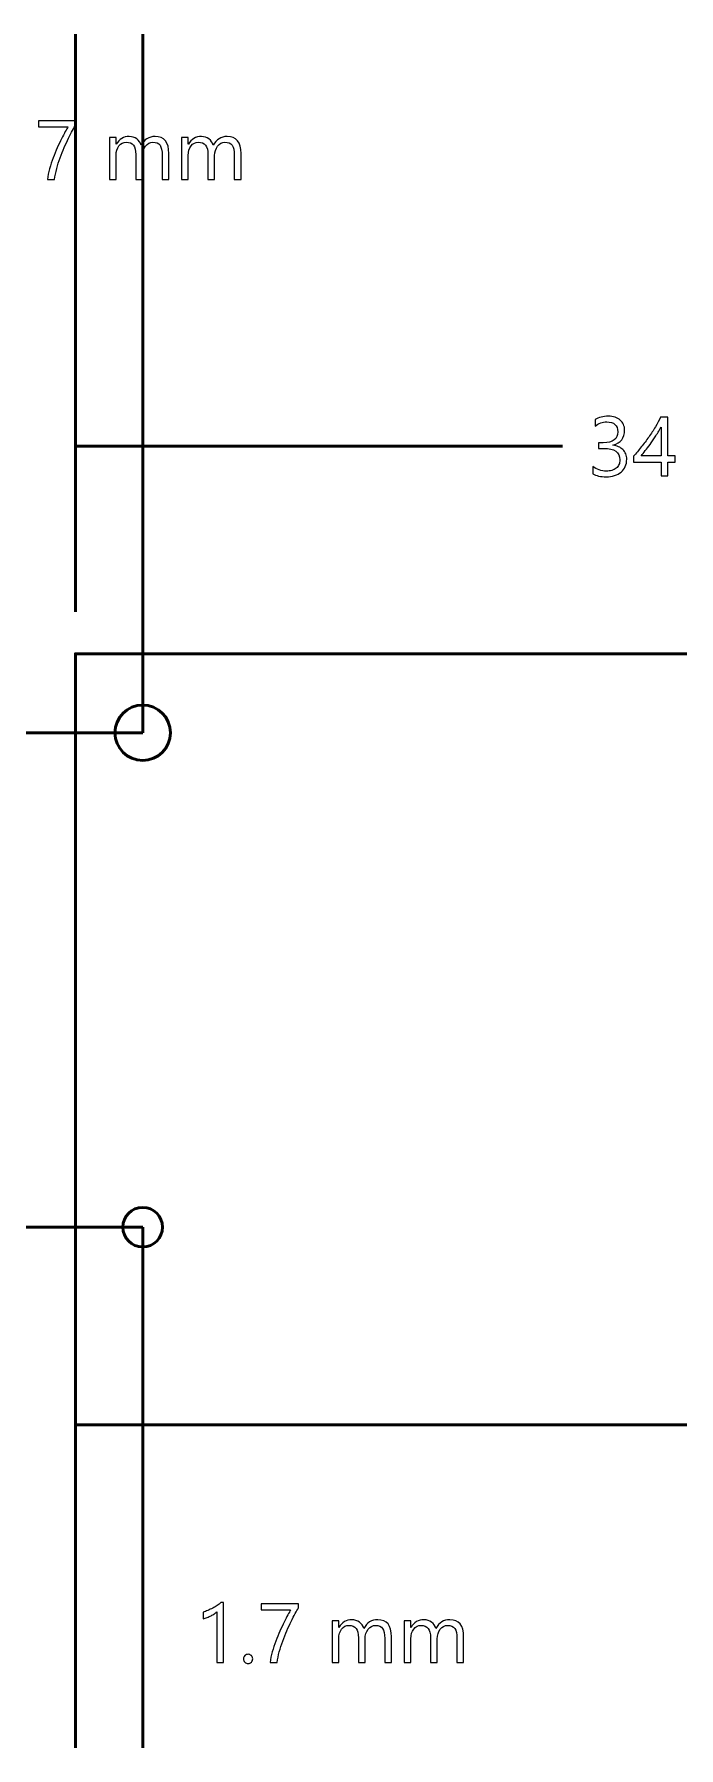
# Model space of a CAD drawing. Header units: centimetres. Extents: x -4.79 to 4.37, y -1.79 to 6.76.
# Drawn here: x -1.804 to -0.176, y -1.791 to 2.541 of the extents above; entities that cross this region are included whole.
import ezdxf

# ---------------------------------------------------------------- set-up
doc = ezdxf.new("R2010")
doc.units = ezdxf.units.CM
doc.header["$MEASUREMENT"] = 0
doc.layers.add('Layer 1', color=7, linetype='Continuous')

msp = doc.modelspace()

# ---------------------------------------------------------------- linework, layer by layer
at = {"layer": 'Layer 1', "lineweight": 53}
msp.add_lwpolyline([(-1.7, -0.975), (1.7, -0.975), (1.7, 0.975), (-1.7, 0.975), (-1.7, -0.975)], close=True, dxfattribs=at)
for centre, major_axis in [((-1.53, 0.775), (0, 0.07)), ((-1.53, -0.475), (0, 0.05))]:
    msp.add_ellipse(centre, major_axis=major_axis, ratio=1, dxfattribs=at)
for points in [[(-1.7, 1.08122), (-1.7, 1.08122), (-1.7, 2.54106), (-1.7, 2.54106)], [(-1.53, 0.775), (-1.53, 0.775), (-1.53, 2.54106), (-1.53, 2.54106)], [(-1.7, 2.25), (-1.7, 2.25), (-1.7, 2.25), (-1.7, 2.25)], [(-1.53, 2.25), (-1.53, 2.25), (-1.53, 2.25), (-1.53, 2.25)], [(-1.7, 1.26606), (-1.7, 1.26606), (-1.7, 1.79106), (-1.7, 1.79106)], [(-1.7, 1.5), (-1.7, 1.5), (-0.46921, 1.5), (-0.46921, 1.5)], [(-1.53, 0.775), (-1.53, 0.775), (-2.54106, 0.775), (-2.54106, 0.775)], [(-1.53, -0.475), (-1.53, -0.475), (-2.54106, -0.475), (-2.54106, -0.475)], [(-1.53, -0.475), (-1.53, -0.475), (-1.53, -1.79106), (-1.53, -1.79106)], [(-1.7, -0.73915), (-1.7, -0.73915), (-1.7, -1.79106), (-1.7, -1.79106)], [(-1.7, -1.5), (-1.7, -1.5), (-1.7, -1.5), (-1.7, -1.5)], [(-1.53, -1.5), (-1.53, -1.5), (-1.53, -1.5), (-1.53, -1.5)]]:
    msp.add_open_spline(points, degree=3, dxfattribs=at)
at = {"layer": 'Layer 1'}
for points, knots in [([(-1.69898, 2.31264), (-1.70124, 2.30872), (-1.70399, 2.30382), (-1.7072, 2.29796), (-1.7072, 2.29796), (-1.71041, 2.2921), (-1.7138, 2.28551), (-1.71736, 2.27821), (-1.71736, 2.27821), (-1.72096, 2.2709), (-1.72463, 2.26307), (-1.72833, 2.25464), (-1.72833, 2.25464), (-1.73207, 2.24624), (-1.73553, 2.23756), (-1.73878, 2.2286), (-1.73878, 2.2286), (-1.74202, 2.21964), (-1.74484, 2.21058), (-1.74731, 2.20137), (-1.74731, 2.20137), (-1.74975, 2.19216), (-1.75151, 2.18313), (-1.7526, 2.17424), (-1.7526, 2.17424), (-1.7526, 2.17424), (-1.77081, 2.17424), (-1.77081, 2.17424), (-1.77081, 2.17424), (-1.76957, 2.18306), (-1.76767, 2.19206), (-1.76509, 2.20126), (-1.76509, 2.20126), (-1.76248, 2.21047), (-1.75955, 2.2195), (-1.75631, 2.22836), (-1.75631, 2.22836), (-1.75303, 2.23721), (-1.74957, 2.24571), (-1.7459, 2.25393), (-1.7459, 2.25393), (-1.74227, 2.26212), (-1.7387, 2.26967), (-1.73525, 2.27655), (-1.73525, 2.27655), (-1.73183, 2.28346), (-1.72865, 2.28953), (-1.72579, 2.29482), (-1.72579, 2.29482), (-1.72294, 2.30008), (-1.72064, 2.30421), (-1.71891, 2.30717), (-1.71891, 2.30717), (-1.71891, 2.30717), (-1.79325, 2.30717), (-1.79325, 2.30717), (-1.79325, 2.30717), (-1.79325, 2.30717), (-1.79325, 2.32244), (-1.79325, 2.32244), (-1.79325, 2.32244), (-1.79325, 2.32244), (-1.69898, 2.32244), (-1.69898, 2.32244), (-1.69898, 2.32244), (-1.69898, 2.32244), (-1.69898, 2.31264), (-1.69898, 2.31264)], [0, 0, 0, 0, 0.0555556, 0.0555556, 0.0555556, 0.0555556, 0.1111111, 0.1111111, 0.1111111, 0.1111111, 0.1666667, 0.1666667, 0.1666667, 0.1666667, 0.2222222, 0.2222222, 0.2222222, 0.2222222, 0.2777778, 0.2777778, 0.2777778, 0.2777778, 0.3333333, 0.3333333, 0.3333333, 0.3333333, 0.3888889, 0.3888889, 0.3888889, 0.3888889, 0.4444444, 0.4444444, 0.4444444, 0.4444444, 0.5, 0.5, 0.5, 0.5, 0.5555556, 0.5555556, 0.5555556, 0.5555556, 0.6111111, 0.6111111, 0.6111111, 0.6111111, 0.6666667, 0.6666667, 0.6666667, 0.6666667, 0.7222222, 0.7222222, 0.7222222, 0.7222222, 0.7777778, 0.7777778, 0.7777778, 0.7777778, 0.8333333, 0.8333333, 0.8333333, 0.8333333, 0.8888889, 0.8888889, 0.8888889, 0.8888889, 1, 1, 1, 1]), ([(-1.46385, 2.17424), (-1.46385, 2.17424), (-1.48078, 2.17424), (-1.48078, 2.17424), (-1.48078, 2.17424), (-1.48078, 2.17424), (-1.48078, 2.23502), (-1.48078, 2.23502), (-1.48078, 2.23502), (-1.48078, 2.24674), (-1.48262, 2.2552), (-1.48622, 2.26042), (-1.48622, 2.26042), (-1.48985, 2.26568), (-1.49592, 2.26829), (-1.50445, 2.26829), (-1.50445, 2.26829), (-1.51169, 2.26829), (-1.51786, 2.26498), (-1.5229, 2.25838), (-1.5229, 2.25838), (-1.52799, 2.25175), (-1.53053, 2.24384), (-1.53053, 2.2346), (-1.53053, 2.2346), (-1.53053, 2.2346), (-1.53053, 2.17424), (-1.53053, 2.17424), (-1.53053, 2.17424), (-1.53053, 2.17424), (-1.54746, 2.17424), (-1.54746, 2.17424), (-1.54746, 2.17424), (-1.54746, 2.17424), (-1.54746, 2.23707), (-1.54746, 2.23707), (-1.54746, 2.23707), (-1.54746, 2.25788), (-1.5555, 2.26829), (-1.57155, 2.26829), (-1.57155, 2.26829), (-1.579, 2.26829), (-1.5851, 2.26519), (-1.58993, 2.25894), (-1.58993, 2.25894), (-1.59477, 2.2527), (-1.59717, 2.24458), (-1.59717, 2.2346), (-1.59717, 2.2346), (-1.59717, 2.2346), (-1.59717, 2.17424), (-1.59717, 2.17424), (-1.59717, 2.17424), (-1.59717, 2.17424), (-1.61413, 2.17424), (-1.61413, 2.17424), (-1.61413, 2.17424), (-1.61413, 2.17424), (-1.61413, 2.28007), (-1.61413, 2.28007), (-1.61413, 2.28007), (-1.61413, 2.28007), (-1.59717, 2.28007), (-1.59717, 2.28007), (-1.59717, 2.28007), (-1.59717, 2.28007), (-1.59717, 2.26332), (-1.59717, 2.26332), (-1.59717, 2.26332), (-1.59717, 2.26332), (-1.59674, 2.26332), (-1.59674, 2.26332), (-1.59674, 2.26332), (-1.58926, 2.27616), (-1.57829, 2.28254), (-1.5639, 2.28254), (-1.5639, 2.28254), (-1.55667, 2.28254), (-1.55035, 2.28053), (-1.54499, 2.27651), (-1.54499, 2.27651), (-1.53959, 2.27249), (-1.53592, 2.2672), (-1.53391, 2.26064), (-1.53391, 2.26064), (-1.52608, 2.27524), (-1.51437, 2.28254), (-1.49877, 2.28254), (-1.49877, 2.28254), (-1.47549, 2.28254), (-1.46385, 2.26819), (-1.46385, 2.23947), (-1.46385, 2.23947), (-1.46385, 2.23947), (-1.46385, 2.17424), (-1.46385, 2.17424)], [0, 0, 0, 0, 0.04, 0.04, 0.04, 0.04, 0.08, 0.08, 0.08, 0.08, 0.12, 0.12, 0.12, 0.12, 0.16, 0.16, 0.16, 0.16, 0.2, 0.2, 0.2, 0.2, 0.24, 0.24, 0.24, 0.24, 0.28, 0.28, 0.28, 0.28, 0.32, 0.32, 0.32, 0.32, 0.36, 0.36, 0.36, 0.36, 0.4, 0.4, 0.4, 0.4, 0.44, 0.44, 0.44, 0.44, 0.48, 0.48, 0.48, 0.48, 0.52, 0.52, 0.52, 0.52, 0.56, 0.56, 0.56, 0.56, 0.6, 0.6, 0.6, 0.6, 0.64, 0.64, 0.64, 0.64, 0.68, 0.68, 0.68, 0.68, 0.72, 0.72, 0.72, 0.72, 0.76, 0.76, 0.76, 0.76, 0.8, 0.8, 0.8, 0.8, 0.84, 0.84, 0.84, 0.84, 0.88, 0.88, 0.88, 0.88, 0.92, 0.92, 0.92, 0.92, 1, 1, 1, 1]), ([(-1.28153, 2.17424), (-1.28153, 2.17424), (-1.29846, 2.17424), (-1.29846, 2.17424), (-1.29846, 2.17424), (-1.29846, 2.17424), (-1.29846, 2.23502), (-1.29846, 2.23502), (-1.29846, 2.23502), (-1.29846, 2.24674), (-1.3003, 2.2552), (-1.3039, 2.26042), (-1.3039, 2.26042), (-1.30753, 2.26568), (-1.3136, 2.26829), (-1.32213, 2.26829), (-1.32213, 2.26829), (-1.32937, 2.26829), (-1.33554, 2.26498), (-1.34058, 2.25838), (-1.34058, 2.25838), (-1.34567, 2.25175), (-1.34821, 2.24384), (-1.34821, 2.2346), (-1.34821, 2.2346), (-1.34821, 2.2346), (-1.34821, 2.17424), (-1.34821, 2.17424), (-1.34821, 2.17424), (-1.34821, 2.17424), (-1.36514, 2.17424), (-1.36514, 2.17424), (-1.36514, 2.17424), (-1.36514, 2.17424), (-1.36514, 2.23707), (-1.36514, 2.23707), (-1.36514, 2.23707), (-1.36514, 2.25788), (-1.37318, 2.26829), (-1.38923, 2.26829), (-1.38923, 2.26829), (-1.39668, 2.26829), (-1.40278, 2.26519), (-1.40761, 2.25894), (-1.40761, 2.25894), (-1.41245, 2.2527), (-1.41485, 2.24458), (-1.41485, 2.2346), (-1.41485, 2.2346), (-1.41485, 2.2346), (-1.41485, 2.17424), (-1.41485, 2.17424), (-1.41485, 2.17424), (-1.41485, 2.17424), (-1.43181, 2.17424), (-1.43181, 2.17424), (-1.43181, 2.17424), (-1.43181, 2.17424), (-1.43181, 2.28007), (-1.43181, 2.28007), (-1.43181, 2.28007), (-1.43181, 2.28007), (-1.41485, 2.28007), (-1.41485, 2.28007), (-1.41485, 2.28007), (-1.41485, 2.28007), (-1.41485, 2.26332), (-1.41485, 2.26332), (-1.41485, 2.26332), (-1.41485, 2.26332), (-1.41442, 2.26332), (-1.41442, 2.26332), (-1.41442, 2.26332), (-1.40694, 2.27616), (-1.39597, 2.28254), (-1.38158, 2.28254), (-1.38158, 2.28254), (-1.37435, 2.28254), (-1.36803, 2.28053), (-1.36267, 2.27651), (-1.36267, 2.27651), (-1.35727, 2.27249), (-1.3536, 2.2672), (-1.35159, 2.26064), (-1.35159, 2.26064), (-1.34376, 2.27524), (-1.33205, 2.28254), (-1.31645, 2.28254), (-1.31645, 2.28254), (-1.29317, 2.28254), (-1.28153, 2.26819), (-1.28153, 2.23947), (-1.28153, 2.23947), (-1.28153, 2.23947), (-1.28153, 2.17424), (-1.28153, 2.17424)], [0, 0, 0, 0, 0.04, 0.04, 0.04, 0.04, 0.08, 0.08, 0.08, 0.08, 0.12, 0.12, 0.12, 0.12, 0.16, 0.16, 0.16, 0.16, 0.2, 0.2, 0.2, 0.2, 0.24, 0.24, 0.24, 0.24, 0.28, 0.28, 0.28, 0.28, 0.32, 0.32, 0.32, 0.32, 0.36, 0.36, 0.36, 0.36, 0.4, 0.4, 0.4, 0.4, 0.44, 0.44, 0.44, 0.44, 0.48, 0.48, 0.48, 0.48, 0.52, 0.52, 0.52, 0.52, 0.56, 0.56, 0.56, 0.56, 0.6, 0.6, 0.6, 0.6, 0.64, 0.64, 0.64, 0.64, 0.68, 0.68, 0.68, 0.68, 0.72, 0.72, 0.72, 0.72, 0.76, 0.76, 0.76, 0.76, 0.8, 0.8, 0.8, 0.8, 0.84, 0.84, 0.84, 0.84, 0.88, 0.88, 0.88, 0.88, 0.92, 0.92, 0.92, 0.92, 1, 1, 1, 1]), ([(-0.30691, 1.46663), (-0.30691, 1.45993), (-0.30818, 1.45386), (-0.31069, 1.44836), (-0.31069, 1.44836), (-0.31319, 1.44289), (-0.31676, 1.4382), (-0.32134, 1.43432), (-0.32134, 1.43432), (-0.32593, 1.43044), (-0.3314, 1.4274), (-0.33782, 1.42529), (-0.33782, 1.42529), (-0.34424, 1.42313), (-0.35129, 1.42207), (-0.35902, 1.42207), (-0.35902, 1.42207), (-0.37313, 1.42207), (-0.38435, 1.42476), (-0.39271, 1.43012), (-0.39271, 1.43012), (-0.39271, 1.43012), (-0.39271, 1.44832), (-0.39271, 1.44832), (-0.39271, 1.44832), (-0.38269, 1.44045), (-0.37126, 1.43654), (-0.35838, 1.43654), (-0.35838, 1.43654), (-0.3532, 1.43654), (-0.34854, 1.43717), (-0.34438, 1.43851), (-0.34438, 1.43851), (-0.34022, 1.43982), (-0.33662, 1.44169), (-0.33362, 1.44419), (-0.33362, 1.44419), (-0.33062, 1.44666), (-0.32833, 1.44966), (-0.3267, 1.45319), (-0.3267, 1.45319), (-0.32508, 1.45668), (-0.32427, 1.46067), (-0.32427, 1.46508), (-0.32427, 1.46508), (-0.32427, 1.48441), (-0.33806, 1.49411), (-0.36562, 1.49411), (-0.36562, 1.49411), (-0.36562, 1.49411), (-0.37793, 1.49411), (-0.37793, 1.49411), (-0.37793, 1.49411), (-0.37793, 1.49411), (-0.37793, 1.50847), (-0.37793, 1.50847), (-0.37793, 1.50847), (-0.37793, 1.50847), (-0.36625, 1.50847), (-0.36625, 1.50847), (-0.36625, 1.50847), (-0.34184, 1.50847), (-0.32967, 1.51757), (-0.32967, 1.53574), (-0.32967, 1.53574), (-0.32967, 1.55257), (-0.33895, 1.56097), (-0.35757, 1.56097), (-0.35757, 1.56097), (-0.36801, 1.56097), (-0.37786, 1.55747), (-0.38699, 1.55042), (-0.38699, 1.55042), (-0.38699, 1.55042), (-0.38699, 1.56686), (-0.38699, 1.56686), (-0.38699, 1.56686), (-0.37758, 1.5725), (-0.36636, 1.57536), (-0.3533, 1.57536), (-0.3533, 1.57536), (-0.34713, 1.57536), (-0.34149, 1.57448), (-0.33648, 1.57275), (-0.33648, 1.57275), (-0.33143, 1.57102), (-0.32713, 1.56862), (-0.32356, 1.56552), (-0.32356, 1.56552), (-0.31997, 1.56241), (-0.31721, 1.55871), (-0.31524, 1.55437), (-0.31524, 1.55437), (-0.31326, 1.55003), (-0.31228, 1.54523), (-0.31228, 1.54001), (-0.31228, 1.54001), (-0.31228, 1.5205), (-0.32215, 1.50794), (-0.34184, 1.50237), (-0.34184, 1.50237), (-0.34184, 1.50237), (-0.34184, 1.50194), (-0.34184, 1.50194), (-0.34184, 1.50194), (-0.33683, 1.50142), (-0.33217, 1.50018), (-0.3279, 1.49828), (-0.3279, 1.49828), (-0.32363, 1.49641), (-0.31993, 1.49394), (-0.31683, 1.4909), (-0.31683, 1.4909), (-0.31372, 1.48787), (-0.31129, 1.48431), (-0.30956, 1.48021), (-0.30956, 1.48021), (-0.30779, 1.47612), (-0.30691, 1.47157), (-0.30691, 1.46663)], [0, 0, 0, 0, 0.0322581, 0.0322581, 0.0322581, 0.0322581, 0.0645161, 0.0645161, 0.0645161, 0.0645161, 0.0967742, 0.0967742, 0.0967742, 0.0967742, 0.1290323, 0.1290323, 0.1290323, 0.1290323, 0.1612903, 0.1612903, 0.1612903, 0.1612903, 0.1935484, 0.1935484, 0.1935484, 0.1935484, 0.2258065, 0.2258065, 0.2258065, 0.2258065, 0.2580645, 0.2580645, 0.2580645, 0.2580645, 0.2903226, 0.2903226, 0.2903226, 0.2903226, 0.3225806, 0.3225806, 0.3225806, 0.3225806, 0.3548387, 0.3548387, 0.3548387, 0.3548387, 0.3870968, 0.3870968, 0.3870968, 0.3870968, 0.4193548, 0.4193548, 0.4193548, 0.4193548, 0.4516129, 0.4516129, 0.4516129, 0.4516129, 0.483871, 0.483871, 0.483871, 0.483871, 0.516129, 0.516129, 0.516129, 0.516129, 0.5483871, 0.5483871, 0.5483871, 0.5483871, 0.5806452, 0.5806452, 0.5806452, 0.5806452, 0.6129032, 0.6129032, 0.6129032, 0.6129032, 0.6451613, 0.6451613, 0.6451613, 0.6451613, 0.6774194, 0.6774194, 0.6774194, 0.6774194, 0.7096774, 0.7096774, 0.7096774, 0.7096774, 0.7419355, 0.7419355, 0.7419355, 0.7419355, 0.7741935, 0.7741935, 0.7741935, 0.7741935, 0.8064516, 0.8064516, 0.8064516, 0.8064516, 0.8387097, 0.8387097, 0.8387097, 0.8387097, 0.8709677, 0.8709677, 0.8709677, 0.8709677, 0.9032258, 0.9032258, 0.9032258, 0.9032258, 0.9354839, 0.9354839, 0.9354839, 0.9354839, 1, 1, 1, 1]), ([(-0.20348, 1.57285), (-0.20348, 1.57285), (-0.20348, 1.47499), (-0.20348, 1.47499), (-0.20348, 1.47499), (-0.20348, 1.47499), (-0.18446, 1.47499), (-0.18446, 1.47499), (-0.18446, 1.47499), (-0.18446, 1.47499), (-0.18446, 1.45947), (-0.18446, 1.45947), (-0.18446, 1.45947), (-0.18446, 1.45947), (-0.20348, 1.45947), (-0.20348, 1.45947), (-0.20348, 1.45947), (-0.20348, 1.45947), (-0.20348, 1.42465), (-0.20348, 1.42465), (-0.20348, 1.42465), (-0.20348, 1.42465), (-0.2202, 1.42465), (-0.2202, 1.42465), (-0.2202, 1.42465), (-0.2202, 1.42465), (-0.2202, 1.45947), (-0.2202, 1.45947), (-0.2202, 1.45947), (-0.2202, 1.45947), (-0.28987, 1.45947), (-0.28987, 1.45947), (-0.28987, 1.45947), (-0.28987, 1.45947), (-0.28987, 1.47415), (-0.28987, 1.47415), (-0.28987, 1.47415), (-0.28338, 1.48145), (-0.27686, 1.48928), (-0.27022, 1.49757), (-0.27022, 1.49757), (-0.26363, 1.50586), (-0.25731, 1.51429), (-0.25128, 1.52283), (-0.25128, 1.52283), (-0.24525, 1.53137), (-0.23967, 1.5399), (-0.23452, 1.54841), (-0.23452, 1.54841), (-0.22941, 1.55694), (-0.22507, 1.56506), (-0.22154, 1.57285), (-0.22154, 1.57285), (-0.22154, 1.57285), (-0.20348, 1.57285), (-0.20348, 1.57285)], [0, 0, 0, 0, 0.0666667, 0.0666667, 0.0666667, 0.0666667, 0.1333333, 0.1333333, 0.1333333, 0.1333333, 0.2, 0.2, 0.2, 0.2, 0.2666667, 0.2666667, 0.2666667, 0.2666667, 0.3333333, 0.3333333, 0.3333333, 0.3333333, 0.4, 0.4, 0.4, 0.4, 0.4666667, 0.4666667, 0.4666667, 0.4666667, 0.5333333, 0.5333333, 0.5333333, 0.5333333, 0.6, 0.6, 0.6, 0.6, 0.6666667, 0.6666667, 0.6666667, 0.6666667, 0.7333333, 0.7333333, 0.7333333, 0.7333333, 0.8, 0.8, 0.8, 0.8, 0.8666667, 0.8666667, 0.8666667, 0.8666667, 1, 1, 1, 1]), ([(-0.27075, 1.47499), (-0.27075, 1.47499), (-0.2202, 1.47499), (-0.2202, 1.47499), (-0.2202, 1.47499), (-0.2202, 1.47499), (-0.2202, 1.54752), (-0.2202, 1.54752), (-0.2202, 1.54752), (-0.22538, 1.53853), (-0.23029, 1.53045), (-0.23487, 1.52336), (-0.23487, 1.52336), (-0.2395, 1.51627), (-0.24391, 1.50981), (-0.24807, 1.50403), (-0.24807, 1.50403), (-0.25223, 1.49824), (-0.25622, 1.49302), (-0.25999, 1.48833), (-0.25999, 1.48833), (-0.2638, 1.48364), (-0.26737, 1.47919), (-0.27075, 1.47499)], [0, 0, 0, 0, 0.1428571, 0.1428571, 0.1428571, 0.1428571, 0.2857143, 0.2857143, 0.2857143, 0.2857143, 0.4285714, 0.4285714, 0.4285714, 0.4285714, 0.5714286, 0.5714286, 0.5714286, 0.5714286, 0.7142857, 0.7142857, 0.7142857, 0.7142857, 1, 1, 1, 1]), ([(-1.32603, -1.57576), (-1.32603, -1.57576), (-1.34297, -1.57576), (-1.34297, -1.57576), (-1.34297, -1.57576), (-1.34297, -1.57576), (-1.34297, -1.4477), (-1.34297, -1.4477), (-1.34297, -1.4477), (-1.34427, -1.449), (-1.34621, -1.45052), (-1.34872, -1.45222), (-1.34872, -1.45222), (-1.35122, -1.45387), (-1.35405, -1.45557), (-1.35719, -1.45722), (-1.35719, -1.45722), (-1.36033, -1.45885), (-1.36364, -1.4604), (-1.3671, -1.46185), (-1.3671, -1.46185), (-1.37059, -1.46333), (-1.37398, -1.46446), (-1.37729, -1.46527), (-1.37729, -1.46527), (-1.37729, -1.46527), (-1.37729, -1.44812), (-1.37729, -1.44812), (-1.37729, -1.44812), (-1.37359, -1.44706), (-1.36964, -1.44569), (-1.36548, -1.44392), (-1.36548, -1.44392), (-1.36128, -1.44216), (-1.35719, -1.44022), (-1.35316, -1.43803), (-1.35316, -1.43803), (-1.34914, -1.43588), (-1.34533, -1.43359), (-1.34173, -1.43122), (-1.34173, -1.43122), (-1.33817, -1.42883), (-1.33507, -1.42653), (-1.33242, -1.42424), (-1.33242, -1.42424), (-1.33242, -1.42424), (-1.32603, -1.42424), (-1.32603, -1.42424), (-1.32603, -1.42424), (-1.32603, -1.42424), (-1.32603, -1.57576), (-1.32603, -1.57576)], [0, 0, 0, 0, 0.0714286, 0.0714286, 0.0714286, 0.0714286, 0.1428571, 0.1428571, 0.1428571, 0.1428571, 0.2142857, 0.2142857, 0.2142857, 0.2142857, 0.2857143, 0.2857143, 0.2857143, 0.2857143, 0.3571429, 0.3571429, 0.3571429, 0.3571429, 0.4285714, 0.4285714, 0.4285714, 0.4285714, 0.5, 0.5, 0.5, 0.5, 0.5714286, 0.5714286, 0.5714286, 0.5714286, 0.6428571, 0.6428571, 0.6428571, 0.6428571, 0.7142857, 0.7142857, 0.7142857, 0.7142857, 0.7857143, 0.7857143, 0.7857143, 0.7857143, 0.8571429, 0.8571429, 0.8571429, 0.8571429, 1, 1, 1, 1]), ([(-1.13648, -1.43736), (-1.13874, -1.44128), (-1.14149, -1.44618), (-1.1447, -1.45204), (-1.1447, -1.45204), (-1.14791, -1.4579), (-1.1513, -1.46449), (-1.15486, -1.47179), (-1.15486, -1.47179), (-1.15846, -1.4791), (-1.16213, -1.48693), (-1.16583, -1.49536), (-1.16583, -1.49536), (-1.16957, -1.50376), (-1.17303, -1.51244), (-1.17628, -1.5214), (-1.17628, -1.5214), (-1.17952, -1.53036), (-1.18234, -1.53942), (-1.18481, -1.54863), (-1.18481, -1.54863), (-1.18725, -1.55784), (-1.18901, -1.56687), (-1.1901, -1.57576), (-1.1901, -1.57576), (-1.1901, -1.57576), (-1.20831, -1.57576), (-1.20831, -1.57576), (-1.20831, -1.57576), (-1.20707, -1.56694), (-1.20517, -1.55794), (-1.20259, -1.54874), (-1.20259, -1.54874), (-1.19998, -1.53953), (-1.19705, -1.5305), (-1.19381, -1.52164), (-1.19381, -1.52164), (-1.19053, -1.51279), (-1.18707, -1.50429), (-1.1834, -1.49607), (-1.1834, -1.49607), (-1.17977, -1.48788), (-1.1762, -1.48033), (-1.17275, -1.47345), (-1.17275, -1.47345), (-1.16933, -1.46654), (-1.16615, -1.46047), (-1.16329, -1.45518), (-1.16329, -1.45518), (-1.16044, -1.44992), (-1.15814, -1.44579), (-1.15641, -1.44283), (-1.15641, -1.44283), (-1.15641, -1.44283), (-1.23075, -1.44283), (-1.23075, -1.44283), (-1.23075, -1.44283), (-1.23075, -1.44283), (-1.23075, -1.42756), (-1.23075, -1.42756), (-1.23075, -1.42756), (-1.23075, -1.42756), (-1.13648, -1.42756), (-1.13648, -1.42756), (-1.13648, -1.42756), (-1.13648, -1.42756), (-1.13648, -1.43736), (-1.13648, -1.43736)], [0, 0, 0, 0, 0.0555556, 0.0555556, 0.0555556, 0.0555556, 0.1111111, 0.1111111, 0.1111111, 0.1111111, 0.1666667, 0.1666667, 0.1666667, 0.1666667, 0.2222222, 0.2222222, 0.2222222, 0.2222222, 0.2777778, 0.2777778, 0.2777778, 0.2777778, 0.3333333, 0.3333333, 0.3333333, 0.3333333, 0.3888889, 0.3888889, 0.3888889, 0.3888889, 0.4444444, 0.4444444, 0.4444444, 0.4444444, 0.5, 0.5, 0.5, 0.5, 0.5555556, 0.5555556, 0.5555556, 0.5555556, 0.6111111, 0.6111111, 0.6111111, 0.6111111, 0.6666667, 0.6666667, 0.6666667, 0.6666667, 0.7222222, 0.7222222, 0.7222222, 0.7222222, 0.7777778, 0.7777778, 0.7777778, 0.7777778, 0.8333333, 0.8333333, 0.8333333, 0.8333333, 0.8888889, 0.8888889, 0.8888889, 0.8888889, 1, 1, 1, 1]), ([(-0.90135, -1.57576), (-0.90135, -1.57576), (-0.91828, -1.57576), (-0.91828, -1.57576), (-0.91828, -1.57576), (-0.91828, -1.57576), (-0.91828, -1.51498), (-0.91828, -1.51498), (-0.91828, -1.51498), (-0.91828, -1.50326), (-0.92012, -1.4948), (-0.92372, -1.48958), (-0.92372, -1.48958), (-0.92735, -1.48432), (-0.93342, -1.48171), (-0.94195, -1.48171), (-0.94195, -1.48171), (-0.94919, -1.48171), (-0.95536, -1.48502), (-0.9604, -1.49162), (-0.9604, -1.49162), (-0.96549, -1.49825), (-0.96803, -1.50616), (-0.96803, -1.5154), (-0.96803, -1.5154), (-0.96803, -1.5154), (-0.96803, -1.57576), (-0.96803, -1.57576), (-0.96803, -1.57576), (-0.96803, -1.57576), (-0.98496, -1.57576), (-0.98496, -1.57576), (-0.98496, -1.57576), (-0.98496, -1.57576), (-0.98496, -1.51293), (-0.98496, -1.51293), (-0.98496, -1.51293), (-0.98496, -1.49212), (-0.993, -1.48171), (-1.00905, -1.48171), (-1.00905, -1.48171), (-1.0165, -1.48171), (-1.0226, -1.48481), (-1.02743, -1.49106), (-1.02743, -1.49106), (-1.03227, -1.4973), (-1.03467, -1.50542), (-1.03467, -1.5154), (-1.03467, -1.5154), (-1.03467, -1.5154), (-1.03467, -1.57576), (-1.03467, -1.57576), (-1.03467, -1.57576), (-1.03467, -1.57576), (-1.05163, -1.57576), (-1.05163, -1.57576), (-1.05163, -1.57576), (-1.05163, -1.57576), (-1.05163, -1.46993), (-1.05163, -1.46993), (-1.05163, -1.46993), (-1.05163, -1.46993), (-1.03467, -1.46993), (-1.03467, -1.46993), (-1.03467, -1.46993), (-1.03467, -1.46993), (-1.03467, -1.48668), (-1.03467, -1.48668), (-1.03467, -1.48668), (-1.03467, -1.48668), (-1.03424, -1.48668), (-1.03424, -1.48668), (-1.03424, -1.48668), (-1.02676, -1.47384), (-1.01579, -1.46746), (-1.0014, -1.46746), (-1.0014, -1.46746), (-0.99417, -1.46746), (-0.98785, -1.46947), (-0.98249, -1.47349), (-0.98249, -1.47349), (-0.97709, -1.47751), (-0.97342, -1.4828), (-0.97141, -1.48936), (-0.97141, -1.48936), (-0.96358, -1.47476), (-0.95187, -1.46746), (-0.93627, -1.46746), (-0.93627, -1.46746), (-0.91299, -1.46746), (-0.90135, -1.48181), (-0.90135, -1.51053), (-0.90135, -1.51053), (-0.90135, -1.51053), (-0.90135, -1.57576), (-0.90135, -1.57576)], [0, 0, 0, 0, 0.04, 0.04, 0.04, 0.04, 0.08, 0.08, 0.08, 0.08, 0.12, 0.12, 0.12, 0.12, 0.16, 0.16, 0.16, 0.16, 0.2, 0.2, 0.2, 0.2, 0.24, 0.24, 0.24, 0.24, 0.28, 0.28, 0.28, 0.28, 0.32, 0.32, 0.32, 0.32, 0.36, 0.36, 0.36, 0.36, 0.4, 0.4, 0.4, 0.4, 0.44, 0.44, 0.44, 0.44, 0.48, 0.48, 0.48, 0.48, 0.52, 0.52, 0.52, 0.52, 0.56, 0.56, 0.56, 0.56, 0.6, 0.6, 0.6, 0.6, 0.64, 0.64, 0.64, 0.64, 0.68, 0.68, 0.68, 0.68, 0.72, 0.72, 0.72, 0.72, 0.76, 0.76, 0.76, 0.76, 0.8, 0.8, 0.8, 0.8, 0.84, 0.84, 0.84, 0.84, 0.88, 0.88, 0.88, 0.88, 0.92, 0.92, 0.92, 0.92, 1, 1, 1, 1]), ([(-0.71903, -1.57576), (-0.71903, -1.57576), (-0.73596, -1.57576), (-0.73596, -1.57576), (-0.73596, -1.57576), (-0.73596, -1.57576), (-0.73596, -1.51498), (-0.73596, -1.51498), (-0.73596, -1.51498), (-0.73596, -1.50326), (-0.7378, -1.4948), (-0.7414, -1.48958), (-0.7414, -1.48958), (-0.74503, -1.48432), (-0.7511, -1.48171), (-0.75963, -1.48171), (-0.75963, -1.48171), (-0.76687, -1.48171), (-0.77304, -1.48502), (-0.77808, -1.49162), (-0.77808, -1.49162), (-0.78317, -1.49825), (-0.78571, -1.50616), (-0.78571, -1.5154), (-0.78571, -1.5154), (-0.78571, -1.5154), (-0.78571, -1.57576), (-0.78571, -1.57576), (-0.78571, -1.57576), (-0.78571, -1.57576), (-0.80264, -1.57576), (-0.80264, -1.57576), (-0.80264, -1.57576), (-0.80264, -1.57576), (-0.80264, -1.51293), (-0.80264, -1.51293), (-0.80264, -1.51293), (-0.80264, -1.49212), (-0.81068, -1.48171), (-0.82673, -1.48171), (-0.82673, -1.48171), (-0.83418, -1.48171), (-0.84028, -1.48481), (-0.84511, -1.49106), (-0.84511, -1.49106), (-0.84995, -1.4973), (-0.85235, -1.50542), (-0.85235, -1.5154), (-0.85235, -1.5154), (-0.85235, -1.5154), (-0.85235, -1.57576), (-0.85235, -1.57576), (-0.85235, -1.57576), (-0.85235, -1.57576), (-0.86931, -1.57576), (-0.86931, -1.57576), (-0.86931, -1.57576), (-0.86931, -1.57576), (-0.86931, -1.46993), (-0.86931, -1.46993), (-0.86931, -1.46993), (-0.86931, -1.46993), (-0.85235, -1.46993), (-0.85235, -1.46993), (-0.85235, -1.46993), (-0.85235, -1.46993), (-0.85235, -1.48668), (-0.85235, -1.48668), (-0.85235, -1.48668), (-0.85235, -1.48668), (-0.85192, -1.48668), (-0.85192, -1.48668), (-0.85192, -1.48668), (-0.84444, -1.47384), (-0.83347, -1.46746), (-0.81908, -1.46746), (-0.81908, -1.46746), (-0.81185, -1.46746), (-0.80553, -1.46947), (-0.80017, -1.47349), (-0.80017, -1.47349), (-0.79477, -1.47751), (-0.7911, -1.4828), (-0.78909, -1.48936), (-0.78909, -1.48936), (-0.78126, -1.47476), (-0.76955, -1.46746), (-0.75395, -1.46746), (-0.75395, -1.46746), (-0.73067, -1.46746), (-0.71903, -1.48181), (-0.71903, -1.51053), (-0.71903, -1.51053), (-0.71903, -1.51053), (-0.71903, -1.57576), (-0.71903, -1.57576)], [0, 0, 0, 0, 0.04, 0.04, 0.04, 0.04, 0.08, 0.08, 0.08, 0.08, 0.12, 0.12, 0.12, 0.12, 0.16, 0.16, 0.16, 0.16, 0.2, 0.2, 0.2, 0.2, 0.24, 0.24, 0.24, 0.24, 0.28, 0.28, 0.28, 0.28, 0.32, 0.32, 0.32, 0.32, 0.36, 0.36, 0.36, 0.36, 0.4, 0.4, 0.4, 0.4, 0.44, 0.44, 0.44, 0.44, 0.48, 0.48, 0.48, 0.48, 0.52, 0.52, 0.52, 0.52, 0.56, 0.56, 0.56, 0.56, 0.6, 0.6, 0.6, 0.6, 0.64, 0.64, 0.64, 0.64, 0.68, 0.68, 0.68, 0.68, 0.72, 0.72, 0.72, 0.72, 0.76, 0.76, 0.76, 0.76, 0.8, 0.8, 0.8, 0.8, 0.84, 0.84, 0.84, 0.84, 0.88, 0.88, 0.88, 0.88, 0.92, 0.92, 0.92, 0.92, 1, 1, 1, 1]), ([(-1.26373, -1.57802), (-1.26691, -1.57802), (-1.26959, -1.57689), (-1.27185, -1.57463), (-1.27185, -1.57463), (-1.27407, -1.57234), (-1.2752, -1.56962), (-1.2752, -1.56645), (-1.2752, -1.56645), (-1.2752, -1.56327), (-1.27407, -1.56056), (-1.27185, -1.55823), (-1.27185, -1.55823), (-1.26959, -1.55593), (-1.26691, -1.55477), (-1.26373, -1.55477), (-1.26373, -1.55477), (-1.26049, -1.55477), (-1.25774, -1.55593), (-1.25544, -1.55823), (-1.25544, -1.55823), (-1.25319, -1.56056), (-1.25206, -1.56327), (-1.25206, -1.56645), (-1.25206, -1.56645), (-1.25206, -1.56962), (-1.25319, -1.57234), (-1.25544, -1.57463), (-1.25544, -1.57463), (-1.25774, -1.57689), (-1.26049, -1.57802), (-1.26373, -1.57802)], [0, 0, 0, 0, 0.1111111, 0.1111111, 0.1111111, 0.1111111, 0.2222222, 0.2222222, 0.2222222, 0.2222222, 0.3333333, 0.3333333, 0.3333333, 0.3333333, 0.4444444, 0.4444444, 0.4444444, 0.4444444, 0.5555556, 0.5555556, 0.5555556, 0.5555556, 0.6666667, 0.6666667, 0.6666667, 0.6666667, 0.7777778, 0.7777778, 0.7777778, 0.7777778, 1, 1, 1, 1])]:
    msp.add_open_spline(points, degree=3, knots=knots, dxfattribs=at)

doc.saveas('drawing.dxf')
